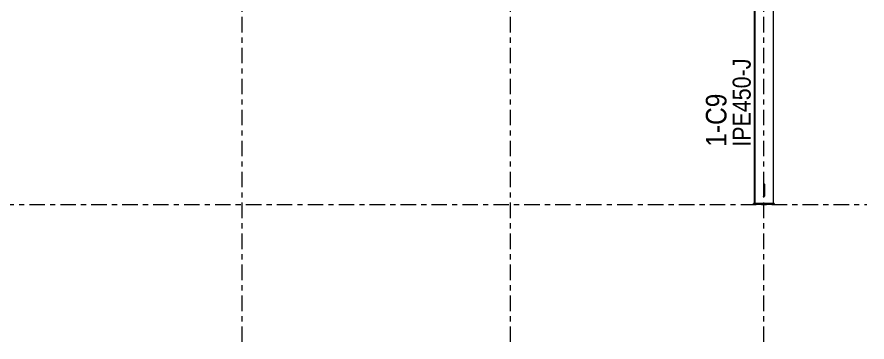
# Model space of a CAD drawing. Header units: millimetres. Extents: x -79 to 743, y -408 to 166.
# Drawn here: x 407.6 to 572.5, y -10 to 53 of the extents above; entities that cross this region are included whole.
import ezdxf

# ---------------------------------------------------------------- set-up
doc = ezdxf.new("R2010")
doc.units = ezdxf.units.MM
for name, pattern in [('XKITLINE00', [0]), ('XKITLINE02', [4, 2, -2]), ('XKITLINE03', [6, 3, -1, 1, -1])]:
    doc.linetypes.add(name, pattern=pattern)
for name, color, linetype, lineweight in [('Part', 2, 'Continuous', 0), ('PartMark', 7, 'Continuous', 0), ('S-grid', 1, 'Continuous', 0)]:
    doc.layers.add(name, color=color, linetype=linetype, lineweight=lineweight)
doc.styles.add('ARIAL', font='ARIAL.TTF')

# ---------------------------------------------------------------- blocks, each defined once
blk = doc.blocks.new('*A150')
at = {"layer": 'Part'}
blk.add_hatch(color=3, dxfattribs=at).paths.add_polyline_path([(552.5, 20.7), (552.56, 20.67), (552.58, 20.6), (552.56, 20.53), (552.5, 20.5), (552.44, 20.53), (552.42, 20.6), (552.44, 20.67)], flags=17)
blk = doc.blocks.new('*A477')
at = {"layer": 'S-grid', "color": 1, "linetype": 'XKITLINE03', "lineweight": 0}
blk.add_line((-10, 16.67), (572.49, 16.67), dxfattribs=at)
blk = doc.blocks.new('*A762')
at = {"layer": 'S-grid', "color": 1, "linetype": 'XKITLINE03', "lineweight": 0}
blk.add_line((552.5, -10), (552.5, 136.45), dxfattribs=at)
at = {"layer": 'S-grid', "color": 3, "style": 'ARIAL', "width": 0.85}
blk.add_text('S', height=3, dxfattribs=at).set_placement((551.17, 137.45))
blk = doc.blocks.new('*A763')
at = {"layer": 'S-grid', "color": 1, "linetype": 'XKITLINE03', "lineweight": 0}
blk.add_line((503.33, -10), (503.33, 136.45), dxfattribs=at)
at = {"layer": 'S-grid', "color": 3, "style": 'ARIAL', "width": 0.85}
blk.add_text('T3', height=3, dxfattribs=at).set_placement((501, 137.45))
blk = doc.blocks.new('*A764')
at = {"layer": 'S-grid', "color": 1, "linetype": 'XKITLINE03', "lineweight": 0}
for p, q in [((451.25, 112.51), (451.25, 136.45)), ((451.25, -10), (451.25, 102.76))]:
    blk.add_line(p, q, dxfattribs=at)
at = {"layer": 'S-grid', "color": 3, "style": 'ARIAL', "width": 0.85}
blk.add_text('T2', height=3, dxfattribs=at).set_placement((448.92, 137.45))
blk = doc.blocks.new('*A771')
at = {"layer": 'Part', "color": 7, "linetype": 'XKITLINE02', "lineweight": 0}
for p, q in [((554.38, 91.47), (550.62, 88.51)), ((550.74, 88.34), (550.74, 88.26)), ((554.26, 88.34), (554.26, 88.26)), ((550.74, 58.29), (550.74, 58.21)), ((554.26, 58.29), (554.26, 58.21)), ((550.62, 16.83), (554.38, 16.83))]:
    blk.add_line(p, q, dxfattribs=at)
at = {"layer": 'Part', "color": 2, "linetype": 'XKITLINE00', "lineweight": 0}
for p, q in [((554.26, 91.37), (554.26, 88.34)), ((554.38, 16.83), (554.38, 91.47)), ((550.62, 88.51), (550.62, 16.83)), ((550.74, 88.6), (550.74, 88.34)), ((550.74, 88.26), (550.74, 58.29)), ((554.26, 88.26), (554.26, 58.29)), ((550.74, 58.21), (550.74, 16.83)), ((554.26, 58.21), (554.26, 16.83))]:
    blk.add_line(p, q, dxfattribs=at)
blk = doc.blocks.new('*A777')
at = {"layer": 'Part', "color": 2, "linetype": 'XKITLINE00', "lineweight": 0}
for p, q in [((554.5, 16.83), (550.5, 16.83)), ((550.5, 16.67), (550.5, 16.83)), ((554.5, 16.67), (550.5, 16.67)), ((554.5, 16.83), (554.5, 16.67))]:
    blk.add_line(p, q, dxfattribs=at)
blk = doc.blocks.new('*A966')
at = {"layer": 'Part', "color": 2, "linetype": 'XKITLINE00', "lineweight": 0}
for p, q in [((552.44, 20.67), (552.42, 20.6)), ((552.42, 20.6), (552.42, 18.78)), ((552.42, 20.6), (552.44, 20.53)), ((552.5, 20.7), (552.44, 20.67)), ((552.44, 20.53), (552.5, 20.5)), ((552.56, 20.67), (552.5, 20.7)), ((552.5, 20.5), (552.56, 20.53)), ((552.58, 20.6), (552.56, 20.67)), ((552.56, 20.53), (552.58, 20.6)), ((552.58, 20.6), (552.58, 18.78))]:
    blk.add_line(p, q, dxfattribs=at)
at = {"layer": 'Part', "color": 7, "linetype": 'XKITLINE02', "lineweight": 0}
for p, q in [((552.42, 18.78), (552.42, 18.23)), ((552.42, 18.23), (552.44, 18.28)), ((552.44, 18.18), (552.42, 18.23)), ((552.44, 18.28), (552.5, 18.3)), ((552.5, 18.16), (552.44, 18.18)), ((552.5, 18.3), (552.56, 18.28)), ((552.56, 18.18), (552.5, 18.16)), ((552.56, 18.28), (552.58, 18.23)), ((552.58, 18.23), (552.56, 18.18)), ((552.58, 18.78), (552.58, 18.23))]:
    blk.add_line(p, q, dxfattribs=at)
blk = doc.blocks.new('*A2084')
at = {"layer": 'PartMark', "color": 7, "style": 'ARIAL', "width": 0.85}
blk.add_text('IPE450-J', height=3.5, rotation=90.0002, dxfattribs=at).set_placement((549.93, 27.83))
at = {"layer": 'PartMark', "color": 3, "style": 'ARIAL', "width": 0.85}
blk.add_text('1-C9', height=4, rotation=90.0002, dxfattribs=at).set_placement((545.23, 27.83))

msp = doc.modelspace()

# ---------------------------------------------------------------- block references
at = {"lineweight": 0}
for name in ['*A764', '*A763', '*A762', '*A771', '*A2084', '*A150', '*A966', '*A477', '*A777']:
    msp.add_blockref(name, (0, 0), dxfattribs=at)

doc.saveas('drawing.dxf')
